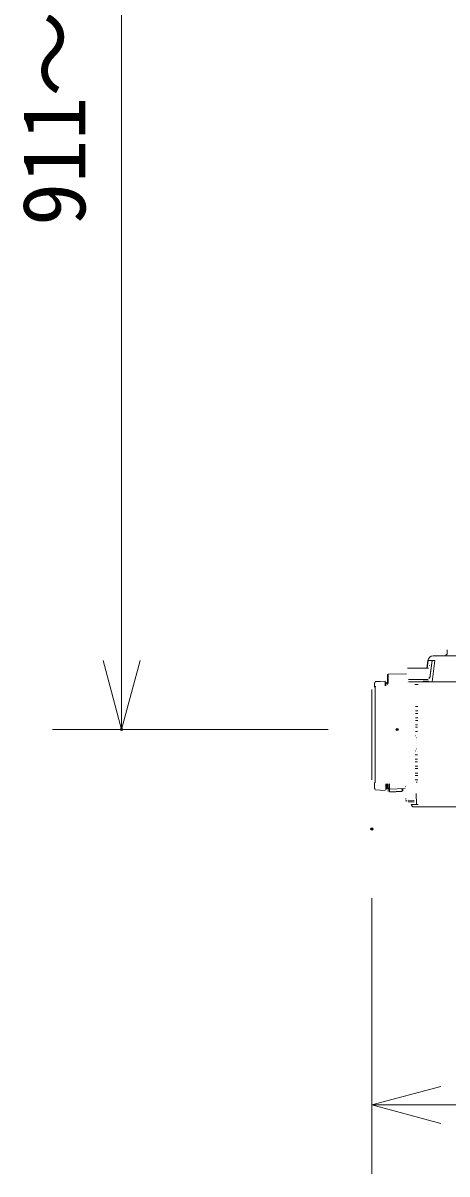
# Model space of a CAD drawing. Units: millimetres, scale not verified. Extents: x -63 to 62, y -57 to 57.
# Drawn here: x 7.56 to 19.87, y -10 to 23.37 of the extents above; entities that cross this region are included whole.
import ezdxf
from ezdxf.enums import TextEntityAlignment as Align

# ---------------------------------------------------------------- set-up
doc = ezdxf.new("R2010")
doc.units = ezdxf.units.MM
doc.header["$LTSCALE"] = 0.125
doc.header["$PDMODE"] = 32
doc.header["$PDSIZE"] = 0.0625
for name, color, linetype, lineweight in [('0-0_0', 7, 'Continuous', 18), ('0-3_GAIKEI', 1, 'Continuous', 18), ('0-6_SUNPO', 7, 'Continuous', 9)]:
    doc.layers.add(name, color=color, linetype=linetype, lineweight=lineweight)
doc.layers.add('0-5_DEFPOINTS', color=7, linetype='Continuous')
doc.styles.add('ＭＳ ゴシック', font='')
doc.styles.get('ＭＳ ゴシック').set_extended_font_data('MS Gothic')

# ---------------------------------------------------------------- blocks, each defined once
blk = doc.blocks.new('_OPEN30')
at = {"layer": '0-0_0', "lineweight": 9}
blk.add_line((0, 0), (-1, 0), dxfattribs=at)
blk.add_lwpolyline([(-1, 0.26795), (0, 0), (-1, -0.26795)], dxfattribs=at)
blk = doc.blocks.new('D8')
at = {"layer": '0-5_DEFPOINTS'}
for p in [(6.7583, 8.4174), (14.7583, 8.4174)]:
    blk.add_point(p, dxfattribs=at)
at = {"layer": '0-6_SUNPO'}
for p, q in [((6.7583, 46.8677), (6.7583, 10.4174)), ((12.7583, 8.4174), (4.7583, 8.4174))]:
    blk.add_line(p, q, dxfattribs=at)
at = {"layer": '0-6_SUNPO', "xscale": 2, "yscale": 2, "rotation": 270}
blk.add_blockref('_OPEN30', (6.7583, 8.4174), dxfattribs=at)
at = {"layer": '0-6_SUNPO', "style": 'ＭＳ ゴシック'}
blk.add_text('911～1481', height=1.833, rotation=90, dxfattribs=at).set_placement((6.2583, 23.0176), align=Align.BOTTOM_LEFT)
blk = doc.blocks.new('D7')
at = {"layer": '0-5_DEFPOINTS'}
for p in [(14.0248, 5.53), (27.8698, 5.53), (27.8698, -2.47)]:
    blk.add_point(p, dxfattribs=at)
at = {"layer": '0-6_SUNPO'}
for p, q in [((14.0248, 3.53), (14.0248, -4.47)), ((27.8698, 3.53), (27.8698, -4.47)), ((16.0248, -2.47), (25.8698, -2.47))]:
    blk.add_line(p, q, dxfattribs=at)
at = {"layer": '0-6_SUNPO', "xscale": 2, "yscale": 2, "rotation": 180}
blk.add_blockref('_OPEN30', (14.0248, -2.47), dxfattribs=at)
at = {"layer": '0-6_SUNPO', "xscale": 2, "yscale": 2}
blk.add_blockref('_OPEN30', (27.8698, -2.47), dxfattribs=at)
at = {"layer": '0-6_SUNPO', "style": 'ＭＳ ゴシック'}
blk.add_text('277', height=1.833, dxfattribs=at).set_placement((19.0723, -1.97), align=Align.BOTTOM_LEFT)

msp = doc.modelspace()

# ---------------------------------------------------------------- linework, layer by layer
at = {"layer": '0-0_0'}
msp.add_line((17.6898, -4.8448), (17.6898, -3.0777), dxfattribs=at)
at = {"layer": '0-3_GAIKEI'}
for p, q in [((19.466, 5.0186), (19.4702, 5.0186)), ((19.5057, 5.0177), (19.5057, 5.0186)), ((19.5707, 5.0173), (19.5902, 5.0186)), ((19.5882, 5.0185), (19.5882, 5.0186)), ((19.8423, 5.0703), (19.8405, 5.0186)), ((19.8426, 5.0703), (19.8408, 5.0186)), ((19.8416, 5.0704), (19.8416, 5.0703)), ((19.8416, 5.0703), (19.8423, 5.0703)), ((19.8697, 5.0586), (19.8697, 5.1926)), ((19.3174, 4.8884), (19.3215, 4.8884)), ((19.4394, 4.8884), (19.3218, 4.8884)), ((19.359, 4.7386), (19.3522, 4.7386)), ((19.4414, 4.8884), (19.3732, 4.3786)), ((19.4394, 4.8884), (19.3737, 4.3956)), ((19.4352, 4.2686), (19.5199, 4.8884)), ((19.4414, 4.8881), (19.4394, 4.8884)), ((19.4414, 4.8884), (19.5199, 4.8884)), ((19.4414, 4.8884), (19.4414, 4.8884)), ((18.1641, 4.217), (18.1641, 4.4885)), ((19.3733, 4.3786), (19.3401, 4.3786)), ((19.3424, 4.3956), (19.3737, 4.3956)), ((19.3755, 4.3953), (19.3737, 4.3956)), ((17.765, 4.2341), (17.78, 4.2499)), ((17.765, 4.234), (17.765, 4.1128)), ((17.78, 4.2491), (17.78, 4.2491)), ((17.7862, 1.342), (17.7862, 4.1233)), ((18.075, 4.2903), (17.7877, 4.2752)), ((18.075, 4.2888), (17.7877, 4.2735)), ((18.075, 4.2875), (17.7877, 4.2727)), ((18.075, 4.1528), (18.075, 4.2903)), ((18.09, 4.1568), (18.09, 4.2624)), ((18.115, 4.2398), (18.09, 4.2411)), ((18.14, 4.2135), (18.115, 4.2398)), ((18.7322, 4.2442), (18.7298, 4.2442)), ((18.7483, 4.3351), (19.3218, 4.3351)), ((21.1643, 4.2686), (18.7548, 4.2686)), ((18.9372, 4.1953), (19.036, 4.1953)), ((19.1747, 4.2836), (19.1747, 4.2686)), ((19.1747, 4.2836), (19.3322, 4.2836)), ((19.1791, 4.2836), (19.1791, 4.2686)), ((19.2429, 4.2836), (19.2429, 4.2686)), ((19.2641, 4.2836), (19.2641, 4.2686)), ((19.3279, 4.2836), (19.3279, 4.2686)), ((19.3322, 4.2836), (19.3322, 4.2686)), ((19.0221, 3.425), (18.9509, 3.425)), ((18.9517, 3.5525), (19.0239, 3.5525)), ((18.9518, 3.3525), (19.0212, 3.3525)), ((19.0212, 3.3525), (19.0213, 3.3525)), ((19.0222, 3.425), (19.0221, 3.425)), ((19.0239, 3.5525), (19.0239, 3.5525)), ((19.018, 3.0249), (18.951, 3.0249)), ((19.0198, 3.225), (18.9511, 3.225)), ((18.9516, 3.1525), (19.0191, 3.1525)), ((19.0181, 3.0249), (19.018, 3.0249)), ((19.0191, 3.1525), (19.0191, 3.1525)), ((19.0198, 3.225), (19.0198, 3.225)), ((18.9481, 2.7043), (18.9555, 2.7043)), ((18.9495, 2.7343), (18.9498, 2.7334)), ((19.0168, 2.8249), (18.9507, 2.8249)), ((18.9512, 2.9524), (19.0175, 2.9524)), ((19.0164, 2.7334), (19.0168, 2.7343)), ((19.0164, 2.7332), (19.0164, 2.7334)), ((19.0164, 2.7334), (19.0173, 2.7334)), ((18.9781, 2.4781), (18.977, 2.4781)), ((18.9771, 2.5781), (18.9782, 2.5781)), ((18.9776, 2.4787), (18.9786, 2.4797)), ((18.9777, 2.5775), (18.9787, 2.5765)), ((18.9782, 2.4781), (18.9781, 2.4781)), ((18.9782, 2.5781), (18.9783, 2.578)), ((18.9962, 2.6462), (18.9812, 2.6462)), ((19.0171, 2.0248), (18.9476, 2.0248)), ((18.9478, 2.1523), (19.0165, 2.1523)), ((18.9479, 2.2729), (18.9553, 2.2729)), ((18.9496, 2.2438), (18.9493, 2.2429)), ((18.9961, 2.331), (18.9811, 2.331)), ((19.0162, 2.2438), (19.0162, 2.2439)), ((19.0162, 2.2438), (19.017, 2.2438)), ((19.0166, 2.2429), (19.0162, 2.2438)), ((18.9447, 1.7522), (19.0192, 1.7522)), ((19.0185, 1.8247), (18.9463, 1.8247)), ((18.9464, 1.9522), (19.0176, 1.9522)), ((17.765, 1.3521), (17.765, 1.1731)), ((18.9427, 1.5522), (19.0213, 1.5522)), ((19.023, 1.4247), (18.9427, 1.4247)), ((19.0205, 1.6247), (18.9447, 1.6247)), ((18.9989, 1.3636), (18.9746, 1.3636)), ((18.9979, 1.3588), (19.0003, 1.3588)), ((19.0003, 1.3586), (18.9979, 1.3586)), ((19.0213, 1.5522), (19.0213, 1.5522)), ((19.023, 1.4247), (19.023, 1.4247)), ((17.765, 1.1731), (17.78, 1.1573)), ((17.78, 1.158), (17.78, 1.158)), ((18.075, 1.1184), (17.7877, 1.1337)), ((18.09, 1.1421), (18.09, 1.3145)), ((18.115, 1.1674), (18.09, 1.1661)), ((18.09, 1.1411), (18.09, 1.1421)), ((18.115, 1.3135), (18.115, 1.1674)), ((18.14, 1.1937), (18.115, 1.1674)), ((18.14, 1.1937), (18.14, 1.3124)), ((18.165, 1.2771), (18.14, 1.2768)), ((18.165, 1.3113), (18.165, 1.1936)), ((18.165, 1.1936), (18.205, 1.1536)), ((18.165, 1.09), (18.165, 1.0907)), ((18.165, 1.0894), (18.165, 1.0895)), ((18.1652, 1.0877), (18.165, 1.0894)), ((18.1652, 1.0876), (18.1651, 1.1936)), ((18.205, 1.0767), (18.205, 1.3096)), ((18.6571, 1.1773), (18.205, 1.1536)), ((18.5641, 1.0971), (18.2072, 1.0768)), ((18.2074, 1.0717), (18.5643, 1.092)), ((18.5593, 1.1722), (18.5654, 1.0972)), ((18.5641, 1.0971), (18.5654, 1.0972)), ((18.9813, 0.7171), (18.9751, 1.0336)), ((18.7417, 0.8342), (18.9186, 0.8295)), ((18.9813, 0.7168), (18.833, 0.7168)), ((18.8636, 0.7883), (18.9143, 0.7883)), ((19.012, 0.7171), (18.9813, 0.7171)), ((19.036, 0.7168), (19.0148, 0.7168))]:
    msp.add_line(p, q, dxfattribs=at)
at = {"layer": '0-3_GAIKEI', "color": 7}
for p, q in [((31.1194, 5.0186), (19.4705, 5.0186)), ((19.3174, 4.8884), (19.2874, 4.6636)), ((19.2918, 4.6636), (19.3218, 4.8884)), ((18.1397, 4.1958), (18.1397, 4.4635)), ((18.6953, 4.5024), (18.1641, 4.4885)), ((19.3319, 4.6636), (18.7241, 4.6636)), ((17.6897, 4.0428), (17.6897, 4.0428)), ((17.6897, 1.4264), (17.6897, 4.0428)), ((18.59, 1.1738), (18.59, 1.1072)), ((18.6642, 1.2382), (18.6642, 1.2407)), ((18.6642, 1.2407), (18.6642, 1.2407)), ((18.6593, 0.8553), (18.6593, 0.8544)), ((18.6841, 0.875), (18.6629, 0.8756)), ((18.6629, 0.8174), (18.7135, 0.8174)), ((18.6873, 0.793), (18.6873, 0.793)), ((18.9143, 0.7883), (18.7379, 0.793)), ((31.4597, 0.6436), (18.908, 0.6436))]:
    msp.add_line(p, q, dxfattribs=at)
at = {"layer": '0-3_GAIKEI'}
msp.add_lwpolyline([(19.3424, 4.3956), (19.3423, 4.3948), (19.3423, 4.3947)], dxfattribs=at)
at = {"layer": '0-3_GAIKEI', "color": 7}
for centre, radius, start, end in [((19.466, 4.8686), 0.15, 90, 172.40536), ((18.1647, 4.4635), 0.025, 91.5, 180), ((18.908, 0.7186), 0.075, 181.32879, 270)]:
    msp.add_arc(centre, radius, start, end, dxfattribs=at)
at = {"layer": '0-3_GAIKEI'}
msp.add_arc((17.8012, 4.1233), 0.015, 92.40977, 180, dxfattribs=at)

# ---------------------------------------------------------------- block references
at = {"layer": '0-6_SUNPO'}
for name in ['D8', 'D7']:
    msp.add_blockref(name, (3.665, -5.5301), dxfattribs=at)

doc.saveas('drawing.dxf')
